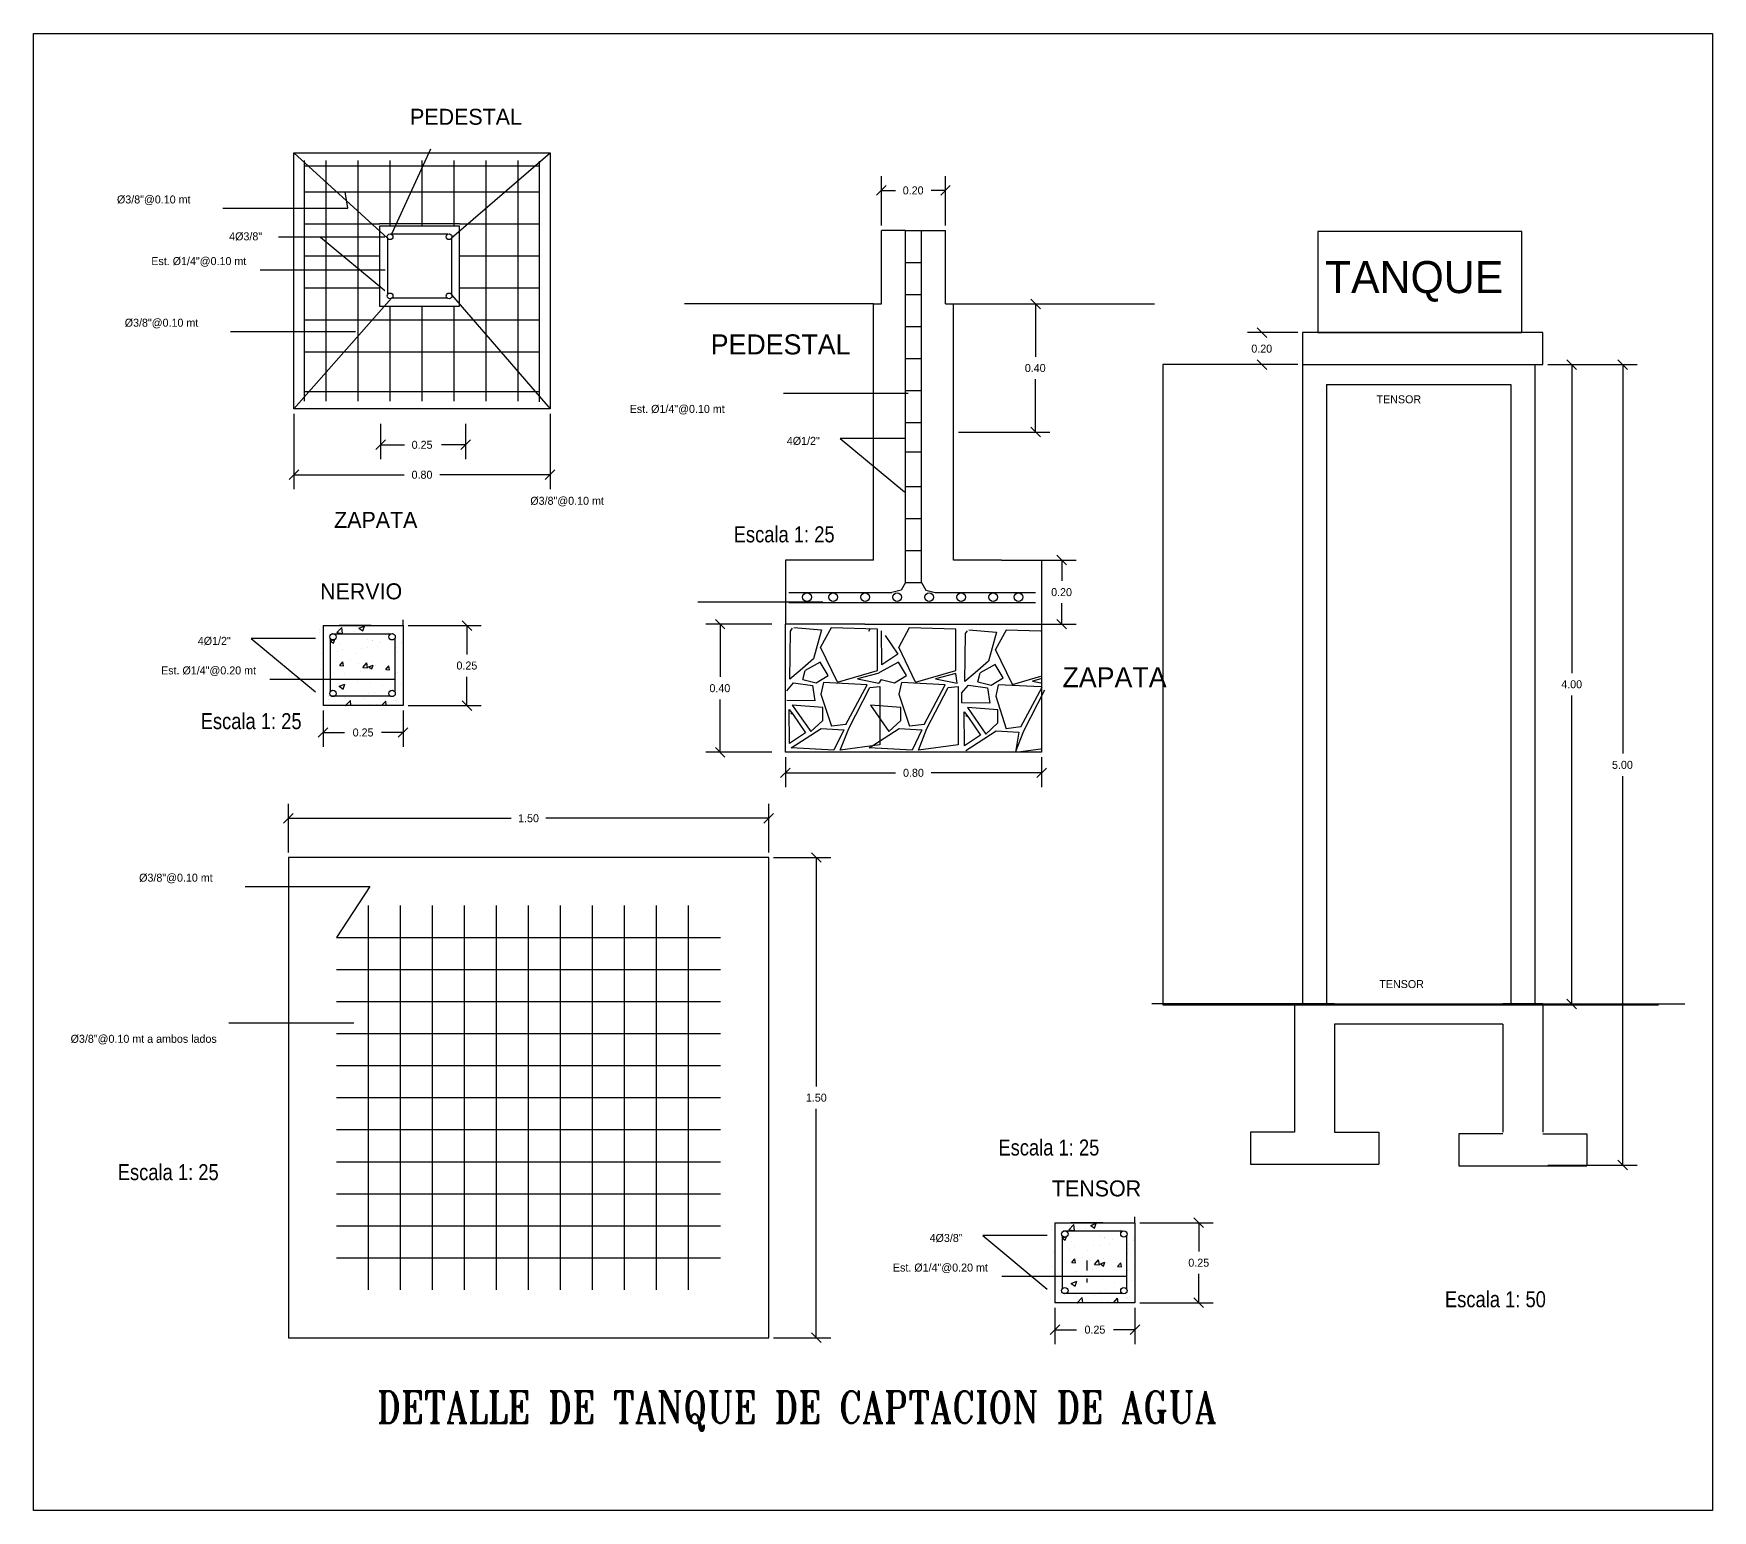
# Model space of a CAD drawing. Extents: x -52 to 126, y -84 to 6.
# Drawn here: x -28.18 to -7.2, y -34.23 to -15.78 of the extents above; entities that cross this region are included whole.
import ezdxf
from ezdxf.enums import TextEntityAlignment as Align

# ---------------------------------------------------------------- set-up
doc = ezdxf.new("R2010")
doc.units = 0
doc.header["$MEASUREMENT"] = 0
doc.linetypes.add('HIDDEN2', pattern=[0.1875, 0.125, -0.0625])
doc.layers.get('0').update_dxf_attribs({"linetype": 'CONTINUOUS'})
doc.layers.get('DEFPOINTS').update_dxf_attribs({"linetype": 'CONTINUOUS'})
for name, color, linetype in [('DIMENSIONES', 2, 'CONTINUOUS'), ('FLECHAS', 8, 'CONTINUOUS'), ('MARCO', 1, 'CONTINUOUS'), ('PAREDES', 7, 'CONTINUOUS'), ('PIEDRAS', 8, 'CONTINUOUS'), ('REFUERZO', 3, 'CONTINUOUS'), ('SANITARIOS', 4, 'CONTINUOUS'), ('TERRENO', 3, 'CONTINUOUS'), ('TEXTOS', 3, 'CONTINUOUS')]:
    doc.layers.add(name, color=color, linetype=linetype)
doc.styles.add('CITYBLUEPRINT', font='CIBT____.PFB', dxfattribs={"height": 0.2})
doc.styles.add('ROMANT', font='romant', dxfattribs={"width": 2, "height": 0.4})
doc.styles.add('STYLE1', font='ARIALN.TTF', dxfattribs={"height": 0.2})
doc.dimstyles.get("Standard").update_dxf_attribs({"dimtxt": 0.18, "dimasz": 0.18, "dimexe": 0.18, "dimexo": 0.0625, "dimgap": 0.09, "dimtad": 0, "dimtih": 1, "dimtoh": 1, "dimzin": 0, "dimtxsty": 'CITYBLUEPRINT', "dimcen": 0.09, "dimazin": 3, "dimtfac": 1, "dimtofl": 0, "dimtmove": 0, "dimatfit": 3, "dimtolj": 1, "dimtzin": 0})

# ---------------------------------------------------------------- blocks, each defined once
blk = doc.blocks.new('*D184')
at = {"color": 0, "linetype": 'BYBLOCK'}
for p, q in [((-19.714, -26.289), (-19.714, -25.681)), ((-13.714, -26.289), (-13.714, -25.681)), ((-19.774, -25.921), (-19.654, -25.801)), ((-19.714, -25.861), (-16.929, -25.861)), ((-13.714, -25.861), (-16.499, -25.861)), ((-13.774, -25.921), (-13.654, -25.801))]:
    blk.add_line(p, q, dxfattribs=at)
at = {"layer": 'DEFPOINTS', "color": 0, "linetype": 'BYBLOCK'}
for p in [(-13.714, -25.861), (-19.714, -26.352), (-13.714, -26.352)]:
    blk.add_point(p, dxfattribs=at)
at = {"color": 0, "linetype": 'BYBLOCK'}
blk.add_text('1.50', height=0.1, dxfattribs=at).set_placement((-16.714, -25.861), align=Align.MIDDLE_CENTER)
blk = doc.blocks.new('*D185')
at = {"color": 0, "linetype": 'BYBLOCK'}
for p, q in [((-13.652, -26.352), (-12.939, -26.352)), ((-13.059, -26.412), (-13.179, -26.292)), ((-13.119, -26.352), (-13.119, -29.212)), ((-13.119, -32.352), (-13.119, -29.492)), ((-13.059, -32.412), (-13.179, -32.292)), ((-13.652, -32.352), (-12.939, -32.352))]:
    blk.add_line(p, q, dxfattribs=at)
at = {"layer": 'DEFPOINTS', "color": 0, "linetype": 'BYBLOCK'}
for p in [(-13.714, -26.352), (-13.714, -32.352), (-13.119, -32.352)]:
    blk.add_point(p, dxfattribs=at)
at = {"color": 0, "linetype": 'BYBLOCK'}
blk.add_text('1.50', height=0.1, dxfattribs=at).set_placement((-13.119, -29.352), align=Align.MIDDLE_CENTER)
blk = doc.blocks.new('*D208')
at = {"color": 0, "linetype": 'BYBLOCK'}
for p, q in [((11.35, -25.46), (11.35, -24.843)), ((12.15, -25.46), (12.15, -24.843)), ((11.29, -25.083), (11.41, -24.963)), ((11.35, -25.023), (11.526, -25.023)), ((12.15, -25.023), (11.973, -25.023)), ((12.09, -25.083), (12.21, -24.963))]:
    blk.add_line(p, q, dxfattribs=at)
at = {"layer": 'DEFPOINTS', "color": 0, "linetype": 'BYBLOCK'}
for p in [(11.35, -25.023), (11.35, -25.523), (12.15, -25.523)]:
    blk.add_point(p, dxfattribs=at)
at = {"color": 0, "linetype": 'BYBLOCK'}
blk.add_text('0.20', height=0.1, dxfattribs=at).set_placement((11.616, -25.073))
blk = doc.blocks.new('*D206')
at = {"color": 0, "linetype": 'BYBLOCK'}
for p, q in [((10.587, -28.842), (9.762, -28.842)), ((10.002, -28.902), (9.882, -28.782)), ((9.942, -28.842), (9.942, -29.502)), ((9.942, -30.442), (9.942, -29.782)), ((10.002, -30.502), (9.882, -30.382)), ((10.587, -30.442), (9.762, -30.442))]:
    blk.add_line(p, q, dxfattribs=at)
at = {"layer": 'DEFPOINTS', "color": 0, "linetype": 'BYBLOCK'}
for p in [(10.65, -28.842), (9.942, -30.442), (10.65, -30.442)]:
    blk.add_point(p, dxfattribs=at)
at = {"color": 0, "linetype": 'BYBLOCK'}
blk.add_text('0.40', height=0.1, dxfattribs=at).set_placement((9.808, -29.692))
blk = doc.blocks.new('*D207')
at = {"color": 0, "linetype": 'BYBLOCK'}
for p, q in [((12.912, -28.042), (13.783, -28.042)), ((13.663, -28.102), (13.543, -27.982)), ((13.603, -28.042), (13.603, -28.302)), ((13.603, -28.842), (13.603, -28.582)), ((12.912, -28.842), (13.783, -28.842)), ((13.663, -28.902), (13.543, -28.782))]:
    blk.add_line(p, q, dxfattribs=at)
at = {"layer": 'DEFPOINTS', "color": 0, "linetype": 'BYBLOCK'}
for p in [(12.85, -28.042), (12.85, -28.842), (13.603, -28.842)]:
    blk.add_point(p, dxfattribs=at)
at = {"color": 0, "linetype": 'BYBLOCK'}
blk.add_text('0.20', height=0.1, dxfattribs=at).set_placement((13.47, -28.492))
blk = doc.blocks.new('*D205')
at = {"color": 0, "linetype": 'BYBLOCK'}
for p, q in [((13.335, -26.502), (13.215, -26.382)), ((12.312, -26.442), (13.455, -26.442)), ((13.275, -26.442), (13.275, -27.102)), ((13.275, -28.042), (13.275, -27.382)), ((12.312, -28.042), (13.455, -28.042)), ((13.335, -28.102), (13.215, -27.982))]:
    blk.add_line(p, q, dxfattribs=at)
at = {"layer": 'DEFPOINTS', "color": 0, "linetype": 'BYBLOCK'}
for p in [(12.25, -26.442), (12.25, -28.042), (13.275, -28.042)]:
    blk.add_point(p, dxfattribs=at)
at = {"color": 0, "linetype": 'BYBLOCK'}
blk.add_text('0.40', height=0.1, dxfattribs=at).set_placement((13.141, -27.292))
blk = doc.blocks.new('*D209')
at = {"color": 0, "linetype": 'BYBLOCK'}
for p, q in [((1.531, -26.153), (1.531, -26.595)), ((2.593, -26.153), (2.593, -26.595)), ((1.471, -26.475), (1.591, -26.355)), ((1.531, -26.415), (1.83, -26.415)), ((2.593, -26.415), (2.293, -26.415)), ((2.533, -26.475), (2.653, -26.355))]:
    blk.add_line(p, q, dxfattribs=at)
at = {"layer": 'DEFPOINTS', "color": 0, "linetype": 'BYBLOCK'}
for p in [(1.531, -26.091), (2.593, -26.091), (2.593, -26.415)]:
    blk.add_point(p, dxfattribs=at)
at = {"color": 0, "linetype": 'BYBLOCK'}
blk.add_text('0.25', height=0.1, dxfattribs=at).set_placement((1.92, -26.465))
blk = doc.blocks.new('*D210')
at = {"color": 0, "linetype": 'BYBLOCK'}
for p, q in [((-11.224, -20.08), (-10.108, -20.08)), ((-10.228, -20.14), (-10.348, -20.02)), ((-10.288, -20.08), (-10.288, -24.94)), ((-10.288, -30.08), (-10.288, -25.22)), ((-11.224, -30.08), (-10.108, -30.08)), ((-10.228, -30.14), (-10.348, -30.02))]:
    blk.add_line(p, q, dxfattribs=at)
at = {"layer": 'DEFPOINTS', "color": 0, "linetype": 'BYBLOCK'}
for p in [(-11.287, -20.08), (-11.287, -30.08), (-10.288, -30.08)]:
    blk.add_point(p, dxfattribs=at)
at = {"color": 0, "linetype": 'BYBLOCK'}
blk.add_text('5.00', height=0.1, dxfattribs=at).set_placement((-10.422, -25.13))
blk = doc.blocks.new('*D211')
at = {"color": 0, "linetype": 'BYBLOCK'}
for p, q in [((-14.349, -19.68), (-14.975, -19.68)), ((-14.735, -19.74), (-14.855, -19.62)), ((-14.349, -20.08), (-14.975, -20.08)), ((-14.735, -20.14), (-14.855, -20.02))]:
    blk.add_line(p, q, dxfattribs=at)
at = {"layer": 'DEFPOINTS', "color": 0, "linetype": 'BYBLOCK'}
for p in [(-14.287, -19.68), (-14.795, -20.08), (-14.287, -20.08)]:
    blk.add_point(p, dxfattribs=at)
at = {"color": 0, "linetype": 'BYBLOCK'}
blk.add_text('0.20', height=0.1, dxfattribs=at).set_placement((-14.928, -19.93))
blk = doc.blocks.new('*D218')
at = {"color": 0, "linetype": 'BYBLOCK'}
for p, q in [((-24.924, -20.53), (-24.924, -21.471)), ((-21.724, -20.53), (-21.724, -21.471)), ((-24.984, -21.351), (-24.864, -21.231)), ((-24.924, -21.291), (-23.547, -21.291)), ((-21.724, -21.291), (-23.1, -21.291)), ((-21.784, -21.351), (-21.664, -21.231))]:
    blk.add_line(p, q, dxfattribs=at)
at = {"layer": 'DEFPOINTS', "color": 0, "linetype": 'BYBLOCK'}
for p in [(-24.924, -20.467), (-21.724, -20.467), (-21.724, -21.291)]:
    blk.add_point(p, dxfattribs=at)
at = {"color": 0, "linetype": 'BYBLOCK', "insert": (-23.324, -21.291), "char_height": 0.1, "attachment_point": 5}
blk.add_mtext('\\A1;0.80', dxfattribs=at)
blk = doc.blocks.new('_OBLIQUE')
at = {"color": 0, "linetype": 'BYBLOCK'}
blk.add_line((-0.5, -0.5), (0.5, 0.5), dxfattribs=at)
blk = doc.blocks.new('*D220')
at = {"color": 0, "linetype": 'BYBLOCK'}
for p, q in [((-19.344, -23.524), (-19.344, -23.9)), ((-16.144, -23.524), (-16.144, -23.9)), ((-19.344, -23.72), (-17.967, -23.72)), ((-16.144, -23.72), (-17.521, -23.72))]:
    blk.add_line(p, q, dxfattribs=at)
at = {"layer": 'DEFPOINTS', "color": 0, "linetype": 'BYBLOCK'}
for p in [(-19.344, -23.462), (-16.144, -23.462), (-16.144, -23.72)]:
    blk.add_point(p, dxfattribs=at)
at = {"color": 0, "linetype": 'BYBLOCK', "xscale": 0.12, "yscale": 0.12, "zscale": 0.12, "rotation": 180}
blk.add_blockref('_OBLIQUE', (-19.344, -23.72), dxfattribs=at)
at = {"color": 0, "linetype": 'BYBLOCK', "xscale": 0.12, "yscale": 0.12, "zscale": 0.12}
blk.add_blockref('_OBLIQUE', (-16.144, -23.72), dxfattribs=at)
at = {"color": 0, "linetype": 'BYBLOCK', "insert": (-17.744, -23.72), "char_height": 0.1, "attachment_point": 5}
blk.add_mtext('\\A1;0.80', dxfattribs=at)
blk = doc.blocks.new('*D221')
at = {"color": 0, "linetype": 'BYBLOCK'}
for p, q in [((-9.197, -19.914), (-8.781, -19.914)), ((-8.961, -19.914), (-8.961, -23.769)), ((-8.961, -27.903), (-8.961, -24.049)), ((-9.259, -27.903), (-8.781, -27.903))]:
    blk.add_line(p, q, dxfattribs=at)
at = {"layer": 'DEFPOINTS', "color": 0, "linetype": 'BYBLOCK'}
for p in [(-9.259, -19.914), (-9.322, -27.903), (-8.961, -27.903)]:
    blk.add_point(p, dxfattribs=at)
at = {"color": 0, "linetype": 'BYBLOCK', "xscale": 0.12, "yscale": 0.12, "zscale": 0.12}
for p, rotation in [((-8.961, -19.914), 90), ((-8.961, -27.903), 270)]:
    blk.add_blockref('_OBLIQUE', p, dxfattribs=dict(at, rotation=rotation))
at = {"color": 0, "linetype": 'BYBLOCK', "insert": (-8.961, -23.909), "char_height": 0.1, "attachment_point": 5}
blk.add_mtext('\\A1;4.00', dxfattribs=at)
blk = doc.blocks.new('*D222')
at = {"color": 0, "linetype": 'BYBLOCK'}
for p, q in [((-13.56, -30.696), (-13.68, -30.576)), ((-14.354, -30.636), (-13.44, -30.636)), ((-13.62, -30.636), (-13.62, -30.996)), ((-13.62, -31.636), (-13.62, -31.276)), ((-14.354, -31.636), (-13.44, -31.636)), ((-13.56, -31.696), (-13.68, -31.576))]:
    blk.add_line(p, q, dxfattribs=at)
at = {"layer": 'DEFPOINTS', "color": 0, "linetype": 'BYBLOCK'}
for p in [(-14.417, -30.636), (-14.417, -31.636), (-13.62, -31.636)]:
    blk.add_point(p, dxfattribs=at)
at = {"color": 0, "linetype": 'BYBLOCK', "insert": (-13.62, -31.136), "char_height": 0.1, "attachment_point": 5}
blk.add_mtext('\\A1;0.25', dxfattribs=at)
blk = doc.blocks.new('*D223')
at = {"color": 0, "linetype": 'BYBLOCK'}
for p, q in [((-15.417, -31.698), (-15.417, -32.152)), ((-14.417, -31.698), (-14.417, -32.152)), ((-15.477, -32.032), (-15.357, -31.912)), ((-15.417, -31.972), (-15.148, -31.972)), ((-14.417, -31.972), (-14.685, -31.972)), ((-14.477, -32.032), (-14.357, -31.912))]:
    blk.add_line(p, q, dxfattribs=at)
at = {"layer": 'DEFPOINTS', "color": 0, "linetype": 'BYBLOCK'}
for p in [(-15.417, -31.636), (-14.417, -31.636), (-15.417, -31.972)]:
    blk.add_point(p, dxfattribs=at)
at = {"color": 0, "linetype": 'BYBLOCK', "insert": (-14.917, -31.972), "char_height": 0.1, "attachment_point": 5}
blk.add_mtext('\\A1;0.25', dxfattribs=at)
blk = doc.blocks.new('*D225')
at = {"color": 0, "linetype": 'BYBLOCK'}
for p, q in [((-15.417, -31.698), (-15.417, -32.152)), ((-14.417, -31.698), (-14.417, -32.152)), ((-15.477, -32.032), (-15.357, -31.912)), ((-15.417, -31.972), (-15.148, -31.972)), ((-14.417, -31.972), (-14.685, -31.972)), ((-14.477, -32.032), (-14.357, -31.912))]:
    blk.add_line(p, q, dxfattribs=at)
at = {"layer": 'DEFPOINTS', "color": 0, "linetype": 'BYBLOCK'}
for p in [(-15.417, -31.636), (-14.417, -31.636), (-15.417, -31.972)]:
    blk.add_point(p, dxfattribs=at)
at = {"color": 0, "linetype": 'BYBLOCK', "insert": (-14.917, -31.972), "char_height": 0.1, "attachment_point": 5}
blk.add_mtext('\\A1;0.25', dxfattribs=at)
blk = doc.blocks.new('*D224')
at = {"color": 0, "linetype": 'BYBLOCK'}
for p, q in [((-13.56, -30.696), (-13.68, -30.576)), ((-14.354, -30.636), (-13.44, -30.636)), ((-13.62, -30.636), (-13.62, -30.996)), ((-13.62, -31.636), (-13.62, -31.276)), ((-14.354, -31.636), (-13.44, -31.636)), ((-13.56, -31.696), (-13.68, -31.576))]:
    blk.add_line(p, q, dxfattribs=at)
at = {"layer": 'DEFPOINTS', "color": 0, "linetype": 'BYBLOCK'}
for p in [(-14.417, -30.636), (-14.417, -31.636), (-13.62, -31.636)]:
    blk.add_point(p, dxfattribs=at)
at = {"color": 0, "linetype": 'BYBLOCK', "insert": (-13.62, -31.136), "char_height": 0.1, "attachment_point": 5}
blk.add_mtext('\\A1;0.25', dxfattribs=at)

msp = doc.modelspace()

# ---------------------------------------------------------------- linework, layer by layer
at = {"color": 0}
for p, q in [((-24.601, -23.262), (-24.601, -23.262)), ((-24.599, -23.228), (-24.599, -23.228)), ((-24.387, -23.263), (-24.325, -23.198)), ((-24.387, -23.263), (-24.316, -23.274)), ((-24.372, -23.215), (-24.372, -23.215)), ((-24.316, -23.274), (-24.325, -23.198)), ((-24.172, -23.246), (-24.172, -23.246)), ((-24.144, -23.185), (-24.144, -23.185)), ((-24.113, -23.209), (-24.043, -23.182)), ((-24.113, -23.209), (-24.064, -23.242)), ((-24.064, -23.242), (-24.043, -23.182)), ((-23.745, -23.264), (-23.745, -23.264)), ((-24.471, -23.338), (-24.471, -23.338)), ((-24.469, -23.368), (-24.413, -23.346)), ((-24.469, -23.368), (-24.43, -23.395)), ((-24.43, -23.335), (-24.43, -23.335)), ((-24.43, -23.395), (-24.413, -23.346)), ((-24.349, -23.407), (-24.349, -23.407)), ((-24.311, -23.469), (-24.311, -23.469)), ((-24.077, -23.464), (-24.077, -23.464)), ((-24.003, -23.354), (-24.003, -23.354)), ((-24.002, -23.454), (-24.002, -23.454)), ((-23.945, -23.356), (-23.945, -23.356)), ((-23.938, -23.36), (-23.938, -23.36)), ((-23.877, -23.438), (-23.877, -23.438)), ((-23.844, -23.389), (-23.844, -23.389)), ((-23.637, -23.443), (-23.637, -23.443)), ((-23.576, -23.372), (-23.576, -23.372)), ((-23.574, -23.398), (-23.574, -23.398)), ((-24.582, -23.53), (-24.582, -23.53)), ((-24.381, -23.504), (-24.381, -23.504)), ((-24.359, -23.673), (-24.359, -23.673)), ((-24.35, -23.672), (-24.312, -23.626)), ((-24.35, -23.672), (-24.303, -23.676)), ((-24.331, -23.653), (-24.331, -23.653)), ((-24.303, -23.676), (-24.312, -23.626)), ((-24.219, -23.612), (-24.219, -23.612)), ((-24.156, -23.518), (-24.156, -23.518)), ((-24.119, -23.645), (-24.119, -23.645)), ((-24.063, -23.697), (-24.015, -23.639)), ((-24.063, -23.697), (-24.004, -23.702)), ((-24.004, -23.702), (-24.015, -23.639)), ((-23.992, -23.69), (-23.936, -23.668)), ((-23.992, -23.69), (-23.952, -23.717)), ((-23.954, -23.622), (-23.954, -23.622)), ((-23.952, -23.717), (-23.936, -23.668)), ((-23.904, -23.671), (-23.904, -23.671)), ((-23.777, -23.722), (-23.738, -23.676)), ((-23.729, -23.726), (-23.738, -23.676)), ((-23.653, -23.565), (-23.653, -23.565)), ((-23.636, -23.512), (-23.636, -23.512)), ((-24.586, -23.725), (-24.586, -23.725)), ((-24.357, -23.934), (-24.287, -23.907)), ((-24.307, -23.968), (-24.287, -23.907)), ((-24.288, -23.779), (-24.288, -23.779)), ((-24.266, -23.848), (-24.266, -23.848)), ((-24.168, -23.851), (-24.168, -23.851)), ((-24.132, -23.871), (-24.132, -23.871)), ((-24.087, -23.753), (-24.087, -23.753)), ((-23.964, -23.889), (-23.964, -23.889)), ((-23.784, -23.713), (-23.784, -23.713)), ((-23.777, -23.722), (-23.729, -23.726)), ((-23.649, -23.776), (-23.649, -23.776)), ((-23.634, -23.765), (-23.634, -23.765)), ((-23.598, -23.894), (-23.598, -23.894)), ((-24.498, -24.095), (-24.498, -24.095)), ((-24.487, -24.061), (-24.487, -24.061)), ((-24.455, -23.983), (-24.455, -23.983)), ((-24.368, -23.94), (-24.368, -23.94)), ((-24.357, -23.934), (-24.307, -23.968)), ((-24.298, -24.069), (-24.298, -24.069)), ((-24.281, -24.174), (-24.219, -24.109)), ((-24.28, -24.005), (-24.28, -24.005)), ((-24.211, -24.175), (-24.219, -24.109)), ((-24.06, -24.08), (-24.06, -24.08)), ((-23.995, -24.029), (-23.995, -24.029)), ((-23.921, -24.005), (-23.921, -24.005)), ((-23.83, -24.175), (-23.776, -24.119)), ((-23.814, -23.925), (-23.814, -23.925)), ((-23.77, -24.175), (-23.776, -24.119)), ((-23.678, -24.109), (-23.678, -24.109)), ((-23.661, -24.109), (-23.661, -24.109)), ((-23.633, -24.098), (-23.633, -24.098)), ((-24.318, -24.169), (-24.318, -24.169)), ((-24.281, -24.174), (-24.276, -24.175)), ((-23.974, -24.155), (-23.974, -24.155)), ((-23.897, -24.16), (-23.897, -24.16)), ((-23.647, -24.127), (-23.647, -24.127)), ((-15.458, -30.723), (-15.458, -30.723)), ((-15.456, -30.689), (-15.456, -30.689)), ((-15.328, -30.798), (-15.328, -30.798)), ((-15.327, -30.829), (-15.271, -30.807)), ((-15.327, -30.829), (-15.287, -30.855)), ((-15.287, -30.796), (-15.287, -30.796)), ((-15.287, -30.855), (-15.271, -30.807)), ((-15.244, -30.723), (-15.182, -30.658)), ((-15.244, -30.723), (-15.173, -30.734)), ((-15.229, -30.675), (-15.229, -30.675)), ((-15.173, -30.734), (-15.182, -30.658)), ((-15.029, -30.707), (-15.029, -30.707)), ((-15.001, -30.646), (-15.001, -30.646)), ((-14.97, -30.669), (-14.9, -30.643)), ((-14.97, -30.669), (-14.921, -30.703)), ((-14.921, -30.703), (-14.9, -30.643)), ((-14.86, -30.814), (-14.86, -30.814)), ((-14.802, -30.816), (-14.802, -30.816)), ((-14.795, -30.821), (-14.795, -30.821)), ((-14.602, -30.725), (-14.602, -30.725)), ((-15.44, -30.991), (-15.44, -30.991)), ((-15.238, -30.965), (-15.238, -30.965)), ((-15.206, -30.868), (-15.206, -30.868)), ((-15.168, -30.93), (-15.168, -30.93)), ((-15.013, -30.979), (-15.013, -30.979)), ((-14.934, -30.924), (-14.934, -30.924)), ((-14.86, -30.915), (-14.86, -30.915)), ((-14.734, -30.898), (-14.734, -30.898)), ((-14.702, -30.849), (-14.702, -30.849)), ((-14.51, -31.025), (-14.51, -31.025)), ((-14.494, -30.904), (-14.494, -30.904)), ((-14.493, -30.973), (-14.493, -30.973)), ((-14.433, -30.832), (-14.433, -30.832)), ((-14.431, -30.858), (-14.431, -30.858)), ((-15.443, -31.185), (-15.443, -31.185)), ((-15.216, -31.134), (-15.216, -31.134)), ((-15.207, -31.132), (-15.169, -31.086)), ((-15.207, -31.132), (-15.16, -31.136)), ((-15.188, -31.113), (-15.188, -31.113)), ((-15.16, -31.136), (-15.169, -31.086)), ((-15.145, -31.24), (-15.145, -31.24)), ((-15.076, -31.073), (-15.076, -31.073)), ((-14.976, -31.105), (-14.976, -31.105)), ((-14.944, -31.214), (-14.944, -31.214)), ((-14.921, -31.157), (-14.872, -31.1)), ((-14.921, -31.157), (-14.861, -31.163)), ((-14.861, -31.163), (-14.872, -31.1)), ((-14.849, -31.151), (-14.793, -31.129)), ((-14.849, -31.151), (-14.809, -31.177)), ((-14.812, -31.083), (-14.812, -31.083)), ((-14.809, -31.177), (-14.793, -31.129)), ((-14.761, -31.131), (-14.761, -31.131)), ((-14.641, -31.174), (-14.641, -31.174)), ((-14.634, -31.182), (-14.595, -31.137)), ((-14.634, -31.182), (-14.586, -31.187)), ((-14.586, -31.187), (-14.595, -31.137)), ((-14.506, -31.237), (-14.506, -31.237)), ((-14.491, -31.226), (-14.491, -31.226)), ((-15.312, -31.444), (-15.312, -31.444)), ((-15.225, -31.4), (-15.225, -31.4)), ((-15.214, -31.395), (-15.144, -31.368)), ((-15.214, -31.395), (-15.164, -31.428)), ((-15.164, -31.428), (-15.144, -31.368)), ((-15.123, -31.309), (-15.123, -31.309)), ((-15.025, -31.312), (-15.025, -31.312)), ((-14.989, -31.332), (-14.989, -31.332)), ((-14.821, -31.349), (-14.821, -31.349)), ((-14.671, -31.385), (-14.671, -31.385)), ((-14.456, -31.354), (-14.456, -31.354)), ((-15.355, -31.556), (-15.355, -31.556)), ((-15.344, -31.522), (-15.344, -31.522)), ((-15.175, -31.63), (-15.175, -31.63)), ((-15.155, -31.529), (-15.155, -31.529)), ((-15.138, -31.635), (-15.076, -31.57)), ((-15.138, -31.635), (-15.134, -31.636)), ((-15.137, -31.465), (-15.137, -31.465)), ((-15.068, -31.636), (-15.076, -31.57)), ((-14.917, -31.54), (-14.917, -31.54)), ((-14.852, -31.489), (-14.852, -31.489)), ((-14.831, -31.615), (-14.831, -31.615)), ((-14.779, -31.466), (-14.779, -31.466)), ((-14.754, -31.62), (-14.754, -31.62)), ((-14.687, -31.636), (-14.633, -31.58)), ((-14.627, -31.636), (-14.633, -31.58)), ((-14.535, -31.569), (-14.535, -31.569)), ((-14.518, -31.57), (-14.518, -31.57)), ((-14.504, -31.587), (-14.504, -31.587)), ((-14.49, -31.558), (-14.49, -31.558))]:
    msp.add_line(p, q, dxfattribs=at)
at = {"layer": 'DIMENSIONES'}
for p, q in [((-12.384, -19.914), (-14.07, -19.914)), ((-14.07, -19.914), (-14.07, -27.914)), ((-23.559, -23.175), (-23.559, -23.103)), ((-14.07, -27.914), (-7.878, -27.914)), ((-14.417, -30.636), (-14.417, -30.564))]:
    msp.add_line(p, q, dxfattribs=at)
at = {"layer": 'FLECHAS'}
for p, q in [((-23.217, -17.224), (-23.706, -18.286)), ((-24.252, -17.96), (-24.283, -17.754)), ((-25.811, -17.96), (-24.252, -17.96)), ((-24.592, -18.322), (-25.117, -18.322)), ((-23.787, -18.322), (-24.592, -18.322)), ((-24.592, -18.322), (-23.787, -18.99)), ((-25.345, -18.73), (-23.786, -18.73)), ((-25.715, -19.5), (-24.156, -19.5)), ((-18.809, -20.273), (-17.249, -20.273)), ((-17.296, -20.837), (-18.101, -20.837)), ((-18.101, -20.837), (-17.296, -21.505)), ((-19.876, -22.88), (-18.317, -22.88)), ((-24.656, -23.335), (-25.46, -23.335)), ((-25.46, -23.335), (-24.656, -24.003)), ((-25.224, -23.845), (-23.664, -23.845)), ((-25.535, -26.434), (-23.976, -26.434)), ((-23.976, -26.434), (-24.393, -27.073)), ((-25.736, -28.139), (-24.177, -28.139)), ((-16.317, -30.796), (-15.513, -31.464)), ((-15.513, -30.796), (-16.317, -30.796)), ((-16.081, -31.305), (-14.522, -31.305))]:
    msp.add_line(p, q, dxfattribs=at)
at = {"layer": 'MARCO'}
msp.add_lwpolyline([(-28.177, -15.779), (-7.203, -15.779), (-7.203, -34.23), (-28.177, -34.23)], close=True, dxfattribs=at)
at = {"layer": 'PAREDES'}
for p, q in [((-17.584, -19.157), (-17.584, -18.238)), ((-17.284, -18.238), (-17.584, -18.238)), ((-17.284, -18.238), (-17.084, -18.238)), ((-17.084, -18.238), (-16.784, -18.238)), ((-16.784, -19.157), (-16.784, -18.238)), ((-17.684, -20.757), (-17.684, -19.157)), ((-16.784, -19.157), (-16.684, -19.157)), ((-16.684, -20.757), (-16.684, -19.157)), ((-12.322, -19.514), (-12.322, -19.914)), ((-9.322, -19.514), (-12.322, -19.514)), ((-9.322, -19.914), (-9.322, -19.514)), ((-12.322, -19.914), (-9.322, -19.914)), ((-12.322, -19.914), (-12.322, -27.914)), ((-9.422, -19.914), (-9.422, -27.914)), ((-12.022, -20.164), (-12.022, -27.914)), ((-12.022, -20.164), (-9.722, -20.164)), ((-9.722, -20.164), (-9.722, -27.914)), ((-17.684, -22.357), (-17.684, -20.757)), ((-16.684, -22.357), (-16.684, -20.757)), ((-18.284, -22.357), (-18.784, -22.357)), ((-18.784, -22.357), (-18.784, -23.157)), ((-17.684, -22.357), (-18.284, -22.357)), ((-16.084, -22.357), (-16.684, -22.357)), ((-16.084, -22.357), (-15.584, -22.357)), ((-15.584, -22.357), (-15.584, -23.157)), ((-24.559, -23.175), (-24.559, -24.175)), ((-23.959, -23.175), (-24.359, -23.175)), ((-18.784, -24.757), (-18.784, -23.157)), ((-18.284, -23.157), (-18.784, -23.157)), ((-17.792, -23.157), (-18.284, -23.157)), ((-17.792, -23.157), (-15.592, -23.157)), ((-16.084, -23.157), (-15.584, -23.157)), ((-15.584, -23.157), (-15.584, -24.757)), ((-15.584, -24.757), (-18.784, -24.757)), ((-12.422, -27.903), (-12.422, -28.703)), ((-11.922, -27.903), (-12.422, -27.903)), ((-11.922, -27.903), (-9.822, -27.903)), ((-9.322, -27.903), (-9.822, -27.903)), ((-9.322, -27.903), (-9.322, -28.703)), ((-11.922, -28.153), (-11.922, -28.703)), ((-9.822, -28.153), (-11.922, -28.153)), ((-9.822, -28.153), (-9.822, -28.703)), ((-12.422, -28.703), (-12.422, -29.503)), ((-11.922, -28.703), (-11.922, -29.503)), ((-9.822, -28.703), (-9.822, -29.503)), ((-9.322, -28.703), (-9.322, -29.503)), ((-12.722, -29.503), (-12.972, -29.503)), ((-12.972, -29.503), (-12.972, -29.903)), ((-12.422, -29.503), (-12.722, -29.503)), ((-11.922, -29.503), (-11.622, -29.503)), ((-11.622, -29.503), (-11.372, -29.503)), ((-11.372, -29.503), (-11.372, -29.903)), ((-10.372, -29.525), (-10.372, -29.925)), ((-10.122, -29.525), (-10.372, -29.525)), ((-9.822, -29.525), (-10.122, -29.525)), ((-9.822, -29.525), (-10.122, -29.525)), ((-9.322, -29.525), (-9.022, -29.525)), ((-9.322, -29.525), (-9.022, -29.525)), ((-9.022, -29.525), (-8.772, -29.525)), ((-8.772, -29.525), (-8.772, -29.925)), ((-12.972, -29.903), (-11.372, -29.903)), ((-10.372, -29.925), (-8.772, -29.925)), ((-10.122, -29.925), (-9.022, -29.925)), ((-15.417, -30.636), (-15.417, -31.636)), ((-14.817, -30.636), (-15.217, -30.636))]:
    msp.add_line(p, q, dxfattribs=at)
for points in [[(-24.924, -20.467), (-24.924, -17.267), (-21.724, -17.267), (-21.724, -20.467)], [(-23.854, -19.186), (-22.854, -19.186), (-22.854, -18.186), (-23.854, -18.186)], [(-24.993, -32.073), (-18.993, -32.073), (-18.993, -26.073), (-24.993, -26.073)]]:
    msp.add_lwpolyline(points, close=True, dxfattribs=at)
for points in [[(-24.559, -23.175), (-24.359, -23.175), (-23.959, -23.175), (-23.559, -23.175), (-23.559, -24.175), (-24.359, -24.175), (-24.559, -24.175)], [(-15.417, -30.636), (-15.217, -30.636), (-14.817, -30.636), (-14.417, -30.636), (-14.417, -31.636), (-15.217, -31.636), (-15.417, -31.636)]]:
    msp.add_lwpolyline(points, dxfattribs=at)
at = {"layer": 'PIEDRAS'}
for p, q in [((-18.728, -23.843), (-18.719, -23.246)), ((-18.719, -23.246), (-18.695, -23.209)), ((-18.677, -23.2), (-18.334, -23.228)), ((-18.334, -23.228), (-18.431, -23.589)), ((-18.214, -23.203), (-18.344, -23.445)), ((-17.632, -23.219), (-18.214, -23.203)), ((-17.743, -23.246), (-17.719, -23.209)), ((-17.632, -23.736), (-17.632, -23.219)), ((-17.578, -23.666), (-17.582, -23.24)), ((-17.238, -23.203), (-17.368, -23.445)), ((-16.656, -23.219), (-17.238, -23.203)), ((-16.656, -23.736), (-16.656, -23.219)), ((-16.542, -23.873), (-16.532, -23.276)), ((-16.532, -23.276), (-16.509, -23.239)), ((-16.491, -23.23), (-16.148, -23.257)), ((-16.148, -23.257), (-16.245, -23.618)), ((-16.028, -23.232), (-16.158, -23.475)), ((-15.592, -23.245), (-16.028, -23.232)), ((-18.134, -23.882), (-18.344, -23.445)), ((-17.536, -23.3), (-17.378, -23.532)), ((-17.158, -23.882), (-17.368, -23.445)), ((-15.947, -23.911), (-16.158, -23.475)), ((-18.431, -23.589), (-18.598, -23.737)), ((-18.349, -23.632), (-18.537, -23.737)), ((-18.249, -23.797), (-18.349, -23.632)), ((-17.378, -23.532), (-17.578, -23.666)), ((-17.373, -23.632), (-17.561, -23.737)), ((-17.273, -23.797), (-17.373, -23.632)), ((-16.245, -23.618), (-16.412, -23.766)), ((-16.163, -23.661), (-16.351, -23.766)), ((-16.063, -23.827), (-16.163, -23.661)), ((-18.768, -23.991), (-18.682, -23.889)), ((-18.598, -23.737), (-18.728, -23.843)), ((-18.682, -23.889), (-18.446, -23.923)), ((-18.565, -23.847), (-18.537, -23.737)), ((-18.565, -23.847), (-18.399, -23.891)), ((-18.399, -23.891), (-18.249, -23.797)), ((-18.31, -23.886), (-18.343, -24.03)), ((-17.762, -23.914), (-18.31, -23.886)), ((-18.134, -23.882), (-17.632, -23.736)), ((-17.63, -23.774), (-17.885, -23.839)), ((-17.885, -23.839), (-17.616, -23.894)), ((-17.561, -23.737), (-17.63, -23.774)), ((-17.588, -23.847), (-17.616, -23.894)), ((-17.588, -23.847), (-17.422, -23.891)), ((-17.422, -23.891), (-17.273, -23.797)), ((-17.334, -23.886), (-17.367, -24.03)), ((-16.786, -23.914), (-17.334, -23.886)), ((-17.158, -23.882), (-16.656, -23.736)), ((-16.654, -23.774), (-16.909, -23.839)), ((-16.909, -23.839), (-16.64, -23.894)), ((-16.64, -23.894), (-16.654, -23.774)), ((-16.412, -23.766), (-16.542, -23.873)), ((-16.378, -23.877), (-16.351, -23.766)), ((-16.378, -23.877), (-16.212, -23.921)), ((-16.212, -23.921), (-16.063, -23.827)), ((-15.947, -23.911), (-15.592, -23.808)), ((-15.592, -23.841), (-15.699, -23.868)), ((-15.699, -23.868), (-15.592, -23.89)), ((-18.418, -24.114), (-18.768, -24.11)), ((-18.446, -23.923), (-18.418, -24.114)), ((-18.343, -24.03), (-18.21, -24.433)), ((-18.028, -24.411), (-17.762, -23.914)), ((-17.992, -24.459), (-17.728, -23.95)), ((-17.728, -23.95), (-17.603, -23.936)), ((-17.603, -23.936), (-17.603, -24.667)), ((-17.367, -24.03), (-17.234, -24.433)), ((-17.052, -24.411), (-16.786, -23.914)), ((-17.016, -24.459), (-16.752, -23.95)), ((-16.752, -23.95), (-16.627, -23.936)), ((-16.627, -23.936), (-16.627, -24.667)), ((-16.582, -24.021), (-16.496, -23.919)), ((-16.582, -24.021), (-16.582, -24.139)), ((-16.496, -23.919), (-16.26, -23.953)), ((-16.26, -23.953), (-16.232, -24.144)), ((-16.124, -23.916), (-16.157, -24.059)), ((-16.157, -24.059), (-16.024, -24.463)), ((-15.592, -23.942), (-16.124, -23.916)), ((-15.842, -24.441), (-15.576, -23.943)), ((-15.805, -24.488), (-15.541, -23.979)), ((-18.737, -24.223), (-18.691, -24.283)), ((-18.733, -24.648), (-18.737, -24.223)), ((-18.719, -24.269), (-18.691, -24.283)), ((-18.698, -24.169), (-18.467, -24.5)), ((-18.316, -24.197), (-18.698, -24.169)), ((-18.691, -24.283), (-18.533, -24.514)), ((-18.316, -24.36), (-18.316, -24.197)), ((-17.722, -24.169), (-17.491, -24.5)), ((-17.34, -24.197), (-17.722, -24.169)), ((-17.34, -24.36), (-17.34, -24.197)), ((-16.232, -24.144), (-16.582, -24.139)), ((-16.551, -24.252), (-16.505, -24.313)), ((-16.546, -24.678), (-16.551, -24.252)), ((-16.532, -24.299), (-16.505, -24.313)), ((-16.511, -24.199), (-16.281, -24.53)), ((-16.13, -24.227), (-16.511, -24.199)), ((-16.505, -24.313), (-16.347, -24.544)), ((-16.13, -24.39), (-16.13, -24.227)), ((-18.533, -24.514), (-18.733, -24.648)), ((-18.714, -24.704), (-18.338, -24.461)), ((-18.467, -24.5), (-18.316, -24.36)), ((-18.338, -24.461), (-18.055, -24.478)), ((-18.028, -24.411), (-18.21, -24.433)), ((-18.055, -24.478), (-18.177, -24.732)), ((-18.098, -24.732), (-17.992, -24.459)), ((-17.738, -24.704), (-17.362, -24.461)), ((-17.491, -24.5), (-17.34, -24.36)), ((-17.362, -24.461), (-17.079, -24.478)), ((-17.052, -24.411), (-17.234, -24.433)), ((-17.079, -24.478), (-17.201, -24.732)), ((-17.122, -24.732), (-17.016, -24.459)), ((-16.528, -24.734), (-16.151, -24.491)), ((-16.281, -24.53), (-16.13, -24.39)), ((-16.151, -24.491), (-15.869, -24.507)), ((-15.842, -24.441), (-16.024, -24.463)), ((-15.91, -24.757), (-15.805, -24.488)), ((-15.869, -24.507), (-15.91, -24.757)), ((-18.177, -24.732), (-18.714, -24.704)), ((-17.603, -24.667), (-18.098, -24.732)), ((-17.201, -24.732), (-17.738, -24.704)), ((-16.627, -24.667), (-17.122, -24.732)), ((-16.347, -24.544), (-16.546, -24.678)), ((-15.592, -24.72), (-15.877, -24.757))]:
    msp.add_line(p, q, dxfattribs=at)
at = {"layer": 'REFUERZO'}
for p, q in [((-23.754, -18.334), (-24.924, -17.267)), ((-24.792, -20.372), (-24.792, -17.363)), ((-24.523, -20.372), (-24.523, -17.363)), ((-24.123, -20.372), (-24.123, -17.363)), ((-23.723, -18.186), (-23.723, -17.363)), ((-23.323, -18.186), (-23.323, -17.363)), ((-22.954, -18.332), (-21.724, -17.267)), ((-22.923, -18.186), (-22.923, -17.363)), ((-22.523, -20.372), (-22.523, -17.363)), ((-22.123, -20.372), (-22.123, -17.363)), ((-21.856, -20.38), (-21.856, -17.371)), ((-24.792, -17.431), (-21.856, -17.431)), ((-24.792, -17.754), (-21.856, -17.754)), ((-24.792, -18.154), (-23.854, -18.154)), ((-22.854, -18.154), (-23.854, -18.154)), ((-22.854, -18.154), (-21.856, -18.154)), ((-17.284, -18.238), (-17.084, -18.238)), ((-17.284, -21.038), (-17.284, -18.238)), ((-17.084, -21.038), (-17.084, -18.238)), ((-23.754, -18.334), (-23.754, -19.038)), ((-23.003, -18.286), (-23.706, -18.286)), ((-22.954, -18.332), (-22.954, -19.041)), ((-24.792, -18.554), (-23.854, -18.554)), ((-22.854, -18.554), (-21.856, -18.554)), ((-17.284, -18.638), (-17.084, -18.638)), ((-23.704, -19.086), (-24.924, -20.467)), ((-24.792, -18.954), (-23.854, -18.954)), ((-23.005, -19.086), (-23.704, -19.086)), ((-22.954, -19.041), (-21.724, -20.467)), ((-22.854, -18.954), (-21.856, -18.954)), ((-17.284, -19.038), (-17.084, -19.038)), ((-23.723, -20.372), (-23.723, -19.186)), ((-23.323, -20.372), (-23.323, -19.186)), ((-22.923, -20.372), (-22.923, -19.186)), ((-24.792, -19.354), (-21.856, -19.354)), ((-17.284, -19.438), (-17.084, -19.438)), ((-24.792, -19.754), (-21.856, -19.754)), ((-17.284, -19.838), (-17.084, -19.838)), ((-24.8, -20.251), (-21.864, -20.251)), ((-17.284, -20.238), (-17.084, -20.238)), ((-17.284, -20.638), (-17.084, -20.638)), ((-17.284, -20.638), (-17.084, -20.638)), ((-17.286, -21.003), (-17.086, -21.003)), ((-17.284, -22.638), (-17.284, -21.038)), ((-17.084, -22.638), (-17.084, -21.038)), ((-17.284, -21.438), (-17.084, -21.438)), ((-17.284, -21.838), (-17.084, -21.838)), ((-17.284, -22.238), (-17.084, -22.238)), ((-17.284, -22.638), (-17.084, -22.638)), ((-17.284, -22.638), (-17.084, -22.638)), ((-18.742, -22.76), (-17.454, -22.76)), ((-16.915, -22.76), (-15.659, -22.76)), ((-18.742, -22.887), (-15.659, -22.887)), ((-23.718, -23.281), (-24.456, -23.281)), ((-24.47, -23.335), (-24.47, -24.003)), ((-23.664, -23.336), (-23.664, -24.002)), ((-23.717, -24.058), (-24.455, -24.058)), ((-23.993, -31.473), (-23.993, -26.673)), ((-23.593, -31.473), (-23.593, -26.673)), ((-23.193, -31.473), (-23.193, -26.673)), ((-22.793, -31.473), (-22.793, -26.673)), ((-22.393, -31.473), (-22.393, -26.673)), ((-21.993, -31.473), (-21.993, -26.673)), ((-21.593, -31.473), (-21.593, -26.673)), ((-21.193, -31.473), (-21.193, -26.673)), ((-20.793, -31.473), (-20.793, -26.673)), ((-20.393, -31.473), (-20.393, -26.673)), ((-19.993, -31.473), (-19.993, -26.673)), ((-24.393, -27.073), (-19.593, -27.073)), ((-24.393, -27.473), (-19.593, -27.473)), ((-24.393, -27.873), (-19.593, -27.873)), ((-24.393, -28.273), (-19.593, -28.273)), ((-24.393, -28.673), (-19.593, -28.673)), ((-24.393, -29.073), (-19.593, -29.073)), ((-24.393, -29.473), (-19.593, -29.473)), ((-24.393, -29.873), (-19.593, -29.873)), ((-24.393, -30.273), (-19.593, -30.273)), ((-24.393, -30.673), (-19.593, -30.673)), ((-15.328, -30.796), (-15.328, -31.464)), ((-14.575, -30.741), (-15.313, -30.741)), ((-14.522, -30.797), (-14.522, -31.463)), ((-24.393, -31.073), (-19.593, -31.073)), ((-14.574, -31.519), (-15.312, -31.519))]:
    msp.add_line(p, q, dxfattribs=at)
at = {"layer": 'REFUERZO', "linetype": 'HIDDEN2'}
msp.add_line((-15.017, -31.109), (-15.017, -31.383), dxfattribs=at)
at = {"layer": 'REFUERZO', "extrusion": (0, 0, -1), "flags": 128}
msp.add_lwpolyline([(17.284, -22.638), (17.339, -22.734), (17.454, -22.76)], dxfattribs=at)
at = {"layer": 'REFUERZO', "flags": 128}
msp.add_lwpolyline([(-17.084, -22.638), (-17.03, -22.734), (-16.915, -22.76)], dxfattribs=at)
at = {"layer": 'REFUERZO'}
for centre, radius in [((-23.723, -18.317), 0.0355), ((-22.986, -18.317), 0.0355), ((-23.723, -19.056), 0.0355), ((-22.986, -19.056), 0.0355), ((-18.514, -22.82), 0.0547), ((-18.188, -22.82), 0.0547), ((-17.788, -22.82), 0.0547), ((-17.388, -22.82), 0.0547), ((-16.988, -22.82), 0.0547), ((-16.588, -22.82), 0.0547), ((-16.188, -22.82), 0.0547), ((-15.872, -22.82), 0.0547), ((-24.436, -23.315), 0.0399), ((-23.698, -23.315), 0.0399), ((-24.436, -24.023), 0.0399), ((-23.698, -24.023), 0.0399), ((-15.293, -30.776), 0.0399), ((-14.555, -30.776), 0.0399), ((-15.293, -31.484), 0.0399), ((-14.555, -31.484), 0.0399)]:
    msp.add_circle(centre, radius, dxfattribs=at)
at = {"layer": 'SANITARIOS'}
msp.add_lwpolyline([(-12.133, -19.514), (-9.582, -19.514), (-9.582, -18.253), (-12.133, -18.253)], close=True, dxfattribs=at)
at = {"layer": 'TERRENO'}
for p, q in [((-19.308, -19.157), (-20.046, -19.157)), ((-17.684, -19.157), (-19.308, -19.157)), ((-17.684, -19.157), (-17.584, -19.157)), ((-16.684, -19.157), (-14.172, -19.157)), ((-12.422, -27.903), (-14.207, -27.903)), ((-12.322, -27.903), (-7.547, -27.903))]:
    msp.add_line(p, q, dxfattribs=at)

# ---------------------------------------------------------------- texts
at = {"layer": 'DIMENSIONES', "style": 'STYLE1'}
for s, p in [('Escala 1: 25', (-19.43, -22.135)), ('Escala 1: 25', (-26.089, -24.469)), ('Escala 1: 25', (-16.123, -29.796)), ('Escala 1: 25', (-27.125, -30.104)), ('Escala 1: 50', (-10.544, -31.692))]:
    msp.add_text(s, height=0.2, dxfattribs=at).set_placement(p)
at = {"layer": 'TERRENO', "style": 'CITYBLUEPRINT'}
msp.add_text('TANQUE', height=0.4, dxfattribs=at).set_placement((-12.044, -19.021))
at = {"layer": 'TEXTOS', "style": 'CITYBLUEPRINT'}
for s, height, p in [('PEDESTAL', 0.2, (-23.473, -16.918)), ('PEDESTAL', 0.25, (-19.717, -19.787)), ('ZAPATA', 0.2, (-24.422, -21.954)), ('NERVIO', 0.2, (-24.597, -22.847)), ('ZAPATA', 0.25, (-15.322, -23.946)), ('TENSOR', 0.2, (-15.454, -30.307))]:
    msp.add_text(s, height=height, dxfattribs=at).set_placement(p)
at = {"layer": 'TEXTOS'}
for s, p in [(' %%c3/8"@0.10 mt', (-27.172, -17.901)), ('4%%c3/8"', (-25.733, -18.362)), ('Est. %%c1/4"@0.10 mt', (-26.706, -18.671)), (' %%c3/8"@0.10 mt', (-27.075, -19.441)), ('TENSOR', (-11.399, -20.398)), ('Est. %%c1/4"@0.10 mt', (-20.729, -20.518)), ('4%%c1/2"', (-18.766, -20.917)), (' %%c3/8"@0.10 mt', (-22.008, -21.666)), ('4%%c1/2"', (-26.125, -23.416)), ('Est. %%c1/4"@0.20 mt', (-26.584, -23.785)), (' %%c3/8"@0.10 mt', (-26.895, -26.375)), ('TENSOR', (-11.364, -27.704)), (' %%c3/8"@0.10 mt a ambos lados', (-27.751, -28.388)), ('4%%c3/8"', (-16.982, -30.876)), ('Est. %%c1/4"@0.20 mt', (-17.441, -31.246))]:
    msp.add_text(s, height=0.1, dxfattribs=at).set_placement(p)
at = {"layer": 'TEXTOS', "style": 'ROMANT', "width": 0.8}
msp.add_text('DETALLE DE TANQUE DE CAPTACION DE AGUA', height=0.4, dxfattribs=at).set_placement((-23.888, -33.14))

# ---------------------------------------------------------------- dimensions: what is measured, and where the dimension line sits
at = {"layer": 'DIMENSIONES'}
for base, p1, p2, text, override, picture, middle, set_off in [((-17.584, -17.737), (-16.784, -18.238), (-17.584, -18.238), '0.20', {"dimtxt": 0.1, "dimasz": 0, "dimdec": 2, "dimtsz": 0.06, "dimtdec": 2}, '*D208', (-17.184, -17.737), (-28.934, 7.285)), ((-24.559, -24.512), (-23.559, -24.175), (-24.559, -24.175), '0.25', {"dimtxt": 0.1, "dimasz": 0, "dimtxsty": 'STANDARD', "dimtsz": 0.06}, '*D225', (-24.059, -24.512), (-9.143, 7.461)), ((-15.584, -25.015), (-18.784, -24.757), (-15.584, -24.757), '0.80', {"dimtxt": 0.1, "dimasz": 0.12, "dimtxsty": 'STANDARD', "dimblk1": 'OBLIQUE', "dimblk2": 'OBLIQUE', "dimsah": 1}, '*D220', (-17.184, -25.015), (0.56, -1.295))]:
    dim = msp.add_linear_dim(base=base, p1=p1, p2=p2, text=text, dimstyle='STANDARD', override=override, dxfattribs=at)
    dim.commit()
    dim.dimension.update_dxf_attribs({"geometry": picture, "text_midpoint": middle, "insert": set_off})
for p1, p2, distance, text, picture, middle, set_off in [((-16.684, -19.157), (-16.684, -20.757), 1.025, '0.40', '*D205', (-15.659, -19.957), (-28.934, 7.285)), ((-23.842, -20.592), (-22.78, -20.592), -0.324, '0.25', '*D209', (-23.311, -20.916), (-25.373, 5.499)), ((-18.891, -23.157), (-18.891, -24.757), -0.708, '0.40', '*D206', (-19.599, -23.957), (-29.541, 5.685))]:
    dim = msp.add_aligned_dim(p1=p1, p2=p2, distance=distance, text=text, dimstyle='STANDARD', override={"dimtxt": 0.1, "dimasz": 0, "dimdec": 2, "dimtsz": 0.06, "dimtdec": 2}, dxfattribs=at)
    dim.commit()
    dim.dimension.update_dxf_attribs({"geometry": picture, "text_midpoint": middle, "insert": set_off})
for base, p1, p2, text, override, picture, middle, set_off in [((-12.83, -19.914), (-12.322, -19.514), (-12.322, -19.914), '0.20', {"dimtxt": 0.1, "dimasz": 0, "dimdec": 2, "dimtsz": 0.06, "dimtdec": 2}, '*D211', (-12.83, -19.714), (1.965, 0.165)), ((-8.323, -29.914), (-9.322, -19.914), (-9.322, -29.914), '5.00', {"dimtxt": 0.1, "dimasz": 0, "dimdec": 2, "dimtsz": 0.06, "dimtdec": 2}, '*D210', (-8.323, -24.914), (1.965, 0.165)), ((-15.331, -23.157), (-16.084, -22.357), (-16.084, -23.157), '0.20', {"dimtxt": 0.1, "dimasz": 0, "dimdec": 2, "dimtsz": 0.06, "dimtdec": 2}, '*D207', (-15.331, -22.757), (-28.934, 5.685)), ((-22.763, -24.175), (-23.559, -23.175), (-23.559, -24.175), '0.25', {"dimtxt": 0.1, "dimasz": 0, "dimtxsty": 'STANDARD', "dimtsz": 0.06}, '*D224', (-22.763, -23.675), (-9.143, 7.461))]:
    dim = msp.add_linear_dim(base=base, p1=p1, p2=p2, angle=90, text=text, dimstyle='STANDARD', override=override, dxfattribs=at)
    dim.commit()
    dim.dimension.update_dxf_attribs({"geometry": picture, "text_midpoint": middle, "insert": set_off})
for base, p1, p2, text, override, picture, middle in [((-8.961, -27.903), (-9.259, -19.914), (-9.322, -27.903), '4.00', {"dimtxt": 0.1, "dimasz": 0.12, "dimtxsty": 'STANDARD', "dimblk1": 'OBLIQUE', "dimblk2": 'OBLIQUE', "dimsah": 1}, '*D221', (-8.961, -23.909)), ((-13.62, -31.636), (-14.417, -30.636), (-14.417, -31.636), '0.25', {"dimtxt": 0.1, "dimasz": 0, "dimtxsty": 'STANDARD', "dimtsz": 0.06}, '*D222', (-13.62, -31.136))]:
    dim = msp.add_linear_dim(base=base, p1=p1, p2=p2, angle=90, text=text, dimstyle='STANDARD', override=override, dxfattribs=at)
    dim.commit()
    dim.dimension.update_dxf_attribs({"geometry": picture, "text_midpoint": middle})
for base, p1, p2, text, picture, middle in [((-21.724, -21.291), (-24.924, -20.467), (-21.724, -20.467), '0.80', '*D218', (-23.324, -21.291)), ((-15.417, -31.972), (-14.417, -31.636), (-15.417, -31.636), '0.25', '*D223', (-14.917, -31.972))]:
    dim = msp.add_linear_dim(base=base, p1=p1, p2=p2, text=text, dimstyle='STANDARD', override={"dimtxt": 0.1, "dimasz": 0, "dimtxsty": 'STANDARD', "dimtsz": 0.06}, dxfattribs=at)
    dim.commit()
    dim.dimension.update_dxf_attribs({"geometry": picture, "text_midpoint": middle})
dim = msp.add_linear_dim(base=(-18.993, -25.581), p1=(-24.993, -26.073), p2=(-18.993, -26.073), text='1.50', dimstyle='Standard', dxfattribs=at)
dim.commit()
dim.dimension.update_dxf_attribs({"geometry": '*D184', "text_midpoint": (-21.993, -25.581), "insert": (-5.279, 0.279)})
dim = msp.add_linear_dim(base=(-18.397, -32.073), p1=(-18.993, -26.073), p2=(-18.993, -32.073), angle=90, text='1.50', dimstyle='Standard', dxfattribs=at)
dim.commit()
dim.dimension.update_dxf_attribs({"geometry": '*D185', "text_midpoint": (-18.397, -29.073), "insert": (-5.279, 0.279)})

doc.saveas('drawing.dxf')
